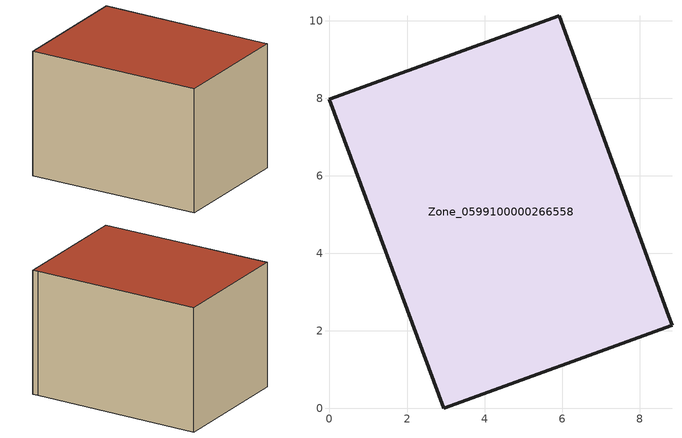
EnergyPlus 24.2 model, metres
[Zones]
Zone_0599100000266558
 floor ground (C_G): 5.92,10.13 8.74,2.38 8.83,2.15 2.95,0 0,7.97 z3.28
 wall outside (C_F): 5.92,10.13 0,7.97 2.95,0 8.83,2.15 8.74,2.38 5.92,10.13 z3.28:9.32
 roof outside (C_R): 8.74,2.38 5.92,10.13 0,7.97 2.95,0 8.83,2.15 z9.32
[BUILDING]
Pand.0599100000266558: North Axis=0; Terrain=City; Loads Convergence Tolerance Value=0.04; Temperature Convergence Tolerance Value=0.4; Solar Distribution=FullExterior; Maximum Number of Warmup Days=25; Minimum Number of Warmup Days=1
[Site:Location]
Rotterdam.The.Hague.AP_ZH_NLD Design_Conditions: Latitude=51.96; Longitude=4.45; Time Zone=1; Elevation=-4.5
[SITE:GROUNDTEMPERATURE:BUILDINGSURFACE]
18, 18, 18, 18, 18, 18, 18, 18, 18, 18, 18, 18
[MATERIAL] Thermal Absorptance=0.9; Solar Absorptance=0.7; Visible Absorptance=0.7
Name | Roughness | Thickness | Conductivity | Density | Specific Heat
G.TC.1946-1964 | MediumSmooth | 0.15 | 1 | 540 | 1210
F.TC.1946-1964 | Rough | 0.3 | 0.857143 | 1920 | 840
R.TC.1946-1964 | MediumRough | 0.2 | 0.235294 | 1500 | 1000
[CONSTRUCTION]
C_G: G.TC.1946-1964
C_F: F.TC.1946-1964
C_R: R.TC.1946-1964
[ZONE]
Zone_0599100000266558: Type=1; Multiplier=1; Ceiling Height=Autocalculate; Volume=Autocalculate; Floor Area=autocalculate; Part of Total Floor Area=Yes
[ZONEINFILTRATION:DESIGNFLOWRATE]
Infil_Zone_0599100000266558: Zone or ZoneList or Space or SpaceList=Zone_0599100000266558; Schedule=AlwaysOn; Design Flow Rate Calculation Method=Flow/Area; Flow Rate per Floor Area=0.003; Constant Term Coefficient=1; Temperature Term Coefficient=0; Velocity Term Coefficient=0; Velocity Squared Term Coefficient=0
[HVACTEMPLATE:ZONE:IDEALLOADSAIRSYSTEM]
Zone_0599100000266558: Maximum Heating Supply Air Temperature=50; Minimum Cooling Supply Air Temperature=13; Maximum Heating Supply Air Humidity Ratio=0.0156; Minimum Cooling Supply Air Humidity Ratio=0.0077; Heating Limit=NoLimit; Cooling Limit=NoLimit; Dehumidification Control Type=ConstantSensibleHeatRatio; Cooling Sensible Heat Ratio=0.7; Dehumidification Setpoint=60; Humidification Control Type=None; Humidification Setpoint=30; Outdoor Air Method=None; Outdoor Air Flow Rate per Person=0.00944; Outdoor Air Flow Rate per Zone Floor Area=0; Outdoor Air Flow Rate per Zone=0; Demand Controlled Ventilation Type=None; Outdoor Air Economizer Type=NoEconomizer; Heat Recovery Type=None; Sensible Heat Recovery Effectiveness=0.7; Latent Heat Recovery Effectiveness=0.65
[ZONECONTROL:THERMOSTAT]
ThermostatControl_Zone_0599100000266558: Zone or ZoneList=Zone_0599100000266558; Control Type Schedule=DualSetpointControlType; Control 1=Thermostat_Zone_0599100000266558; Temperature Difference Between Cutout And Setpoint=0
[THERMOSTATSETPOINT:DUALSETPOINT]
Thermostat_Zone_0599100000266558: Heating Setpoint Temperature Schedule=HeatingSetpoint_Zone_0599100000266558; Cooling Setpoint Temperature Schedule=CoolingSetpoint_Zone_0599100000266558
[SCHEDULE:COMPACT]
HeatingSetpoint_Zone_0599100000266558: Through: 12/31, For: AllDays, Until: 24:00, 21
CoolingSetpoint_Zone_0599100000266558: Through: 12/31, For: AllDays, Until: 24:00, 24
DualSetpointControlType: Through: 12/31, For: AllDays, Until: 24:00, 4
AlwaysOn: Through: 12/31, For: AllDays, Until: 24:00, 1
